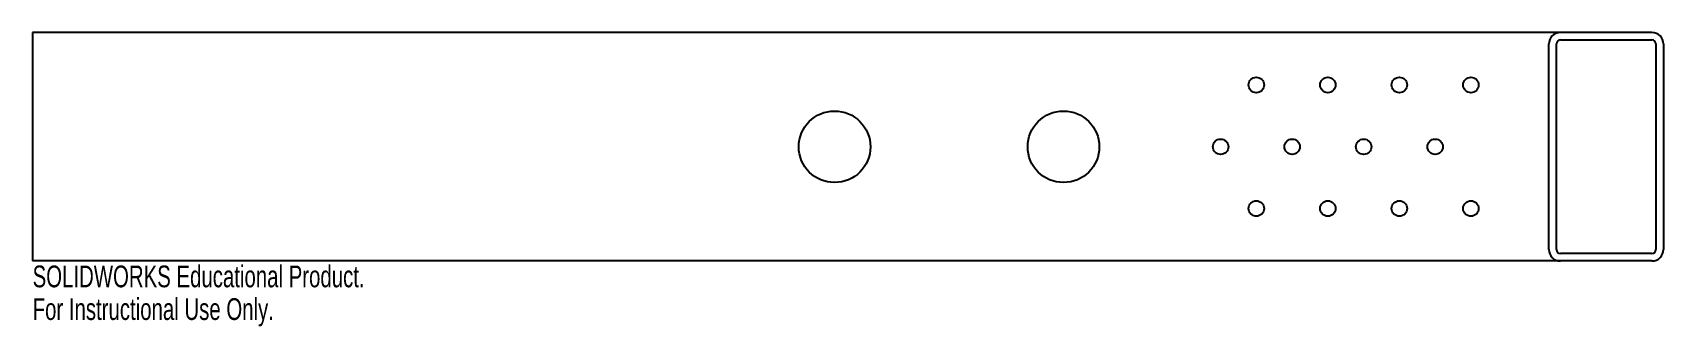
# Model space of a CAD drawing. Header units: inches. Extents: x -13 to 1.3, y -1.6 to 1.
import ezdxf

# ---------------------------------------------------------------- set-up
doc = ezdxf.new("R2010")
doc.units = ezdxf.units.IN
doc.header["$MEASUREMENT"] = 0
doc.styles.add('SLDTEXTSTYLE0', font='TXT', dxfattribs={"width": 0.7})

msp = doc.modelspace()

# ---------------------------------------------------------------- linework, layer by layer
at = {"color": 7, "linetype": 'Continuous', "lineweight": 25}
for p, q in [((1.15, 1), (-13, 1)), ((-13, 1), (-13, -1)), ((0.25, -0.9), (0.25, 0.9)), ((0.315, -0.9), (0.315, 0.9)), ((0.35, 0.935), (1.15, 0.935)), ((1.185, 0.9), (1.185, -0.9)), ((1.25, 0.9), (1.25, -0.9)), ((1.15, -0.935), (0.35, -0.935)), ((1.15, -1), (-13, -1))]:
    msp.add_line(p, q, dxfattribs=at)
for centre, radius in [((-2.307, 0.541), 0.0675), ((-1.682, 0.541), 0.0675), ((-1.057, 0.541), 0.0675), ((-0.432, 0.541), 0.0675), ((-5.992, 0), 0.313), ((-3.992, 0), 0.313), ((-2.619, 0), 0.0675), ((-1.994, 0), 0.0675), ((-1.369, 0), 0.0675), ((-0.744, 0), 0.0675), ((-2.307, -0.541), 0.0675), ((-1.682, -0.541), 0.0675), ((-1.057, -0.541), 0.0675), ((-0.432, -0.541), 0.0675)]:
    msp.add_circle(centre, radius, dxfattribs=at)
for centre, radius, start, end in [((0.35, 0.9), 0.1, 90, 180), ((1.15, 0.9), 0.1, 0, 90), ((0.35, 0.9), 0.035, 90, 180), ((1.15, 0.9), 0.035, 360, 90), ((0.35, -0.9), 0.1, 180, 270), ((0.35, -0.9), 0.035, 180, 270), ((1.15, -0.9), 0.1, 270, 0), ((1.15, -0.9), 0.035, 270, 0)]:
    msp.add_arc(centre, radius, start, end, dxfattribs=at)

# ---------------------------------------------------------------- texts
at = {"color": 7, "linetype": 'Continuous', "char_height": 0.1903, "attachment_point": 1, "style": 'SLDTEXTSTYLE0'}
for s, insert in [('SOLIDWORKS Educational Product.', (-13, -1.04)), ('For Instructional Use Only.', (-13, -1.326))]:
    msp.add_mtext(s, dxfattribs=dict(at, insert=insert))

doc.saveas('drawing.dxf')
